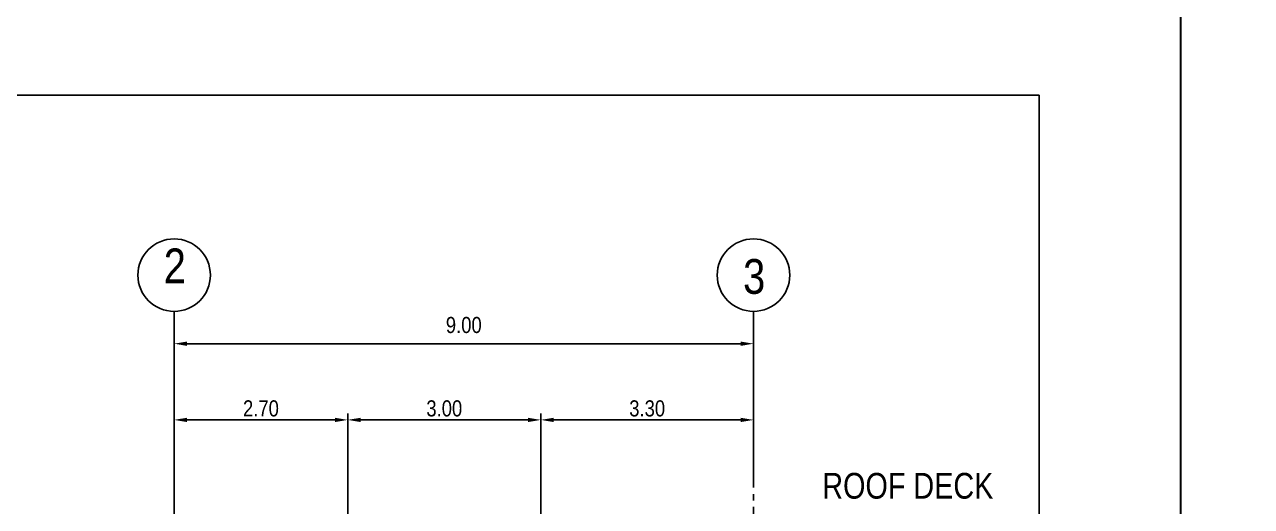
# Model space of a CAD drawing. Header units: millimetres. Extents: x 2148 to 2681, y 758 to 986.
# Drawn here: x 2561.89 to 2580.95, y 901.45 to 908.94 of the extents above; entities that cross this region are included whole.
import ezdxf

# ---------------------------------------------------------------- set-up
doc = ezdxf.new("R2010")
doc.units = ezdxf.units.MM
doc.linetypes.add('CENTER2', pattern=[28.575, 19.05, -3.175, 3.175, -3.175])
for name, color, linetype in [('DIM', 20, 'Continuous'), ('HATCH', 8, 'Continuous'), ('TEXT', 6, 'Continuous'), ('wall', 4, 'Continuous')]:
    doc.layers.add(name, color=color, linetype=linetype)
doc.styles.add('ARIALNW', font='ARIALN.TTF')
doc.styles.get("Standard").update_dxf_attribs({"font": 'arial.ttf'})
doc.dimstyles.new('DIM 100', dxfattribs={"dimtxt": 0.2, "dimasz": 0.2, "dimexe": 0.1, "dimexo": 0, "dimgap": 0.05, "dimtad": 1, "dimzin": 0, "dimdsep": 46, "dimtxsty": 'ARIALNW', "dimcen": 0.09, "dimclrd": 6, "dimclre": 6, "dimclrt": 13, "dimadec": 0, "dimazin": 0, "dimtfac": 1, "dimtofl": 0, "dimtmove": 2, "dimatfit": 3, "dimfxl": 1, "dimtolj": 1, "dimtzin": 0, "dimarcsym": 0})

# ---------------------------------------------------------------- blocks, each defined once
blk = doc.blocks.new('*D2751')
at = {"color": 6, "lineweight": -2, "ltscale": 0.05, "transparency": 16777216}
for p, q in [((2564.213, 902.683), (2564.213, 904.079)), ((2573.214, 902.683), (2573.214, 904.079)), ((2564.413, 903.979), (2573.014, 903.979))]:
    blk.add_line(p, q, dxfattribs=at)
at = {"color": 6, "ltscale": 0.05, "transparency": 16777216}
for points in [[(2564.413, 904.012), (2564.413, 903.945), (2564.213, 903.979)], [(2573.014, 904.012), (2573.014, 903.945), (2573.214, 903.979)]]:
    blk.add_solid(points, dxfattribs=at)
at = {"layer": 'Defpoints', "color": 0, "ltscale": 0.05, "transparency": 16777216}
for p in [(2573.214, 903.979), (2564.213, 902.683), (2573.214, 902.683)]:
    blk.add_point(p, dxfattribs=at)
at = {"color": 13, "ltscale": 0.05, "transparency": 16777216, "insert": (2568.713, 904.268), "char_height": 0.25, "attachment_point": 5, "style": 'ARIALNW'}
blk.add_mtext('\\A1;9.00', dxfattribs=at)
blk = doc.blocks.new('*D2752')
at = {"color": 6, "lineweight": -2, "ltscale": 0.05, "transparency": 16777216}
for p, q in [((2564.213, 896.893), (2564.213, 902.895)), ((2566.711, 902.795), (2564.413, 902.795)), ((2566.911, 900.75), (2566.911, 902.895))]:
    blk.add_line(p, q, dxfattribs=at)
at = {"color": 6, "ltscale": 0.05, "transparency": 16777216}
for points in [[(2564.413, 902.828), (2564.413, 902.761), (2564.213, 902.795)], [(2566.711, 902.828), (2566.711, 902.761), (2566.911, 902.795)]]:
    blk.add_solid(points, dxfattribs=at)
at = {"layer": 'Defpoints', "color": 0, "ltscale": 0.05, "transparency": 16777216}
for p in [(2564.213, 902.795), (2566.911, 900.75), (2564.213, 896.893, 0)]:
    blk.add_point(p, dxfattribs=at)
at = {"color": 13, "ltscale": 0.05, "transparency": 16777216, "insert": (2565.562, 902.972), "char_height": 0.25, "attachment_point": 5, "style": 'ARIALNW'}
blk.add_mtext('\\A1;2.70', dxfattribs=at)
blk = doc.blocks.new('*D2753')
at = {"color": 6, "lineweight": -2, "ltscale": 0.05, "transparency": 16777216}
for p, q in [((2566.911, 900.75), (2566.911, 902.895)), ((2567.111, 902.795), (2569.71, 902.795)), ((2569.91, 900.772), (2569.91, 902.895))]:
    blk.add_line(p, q, dxfattribs=at)
at = {"color": 6, "ltscale": 0.05, "transparency": 16777216}
for points in [[(2567.111, 902.828), (2567.111, 902.761), (2566.911, 902.795)], [(2569.71, 902.828), (2569.71, 902.761), (2569.91, 902.795)]]:
    blk.add_solid(points, dxfattribs=at)
at = {"layer": 'Defpoints', "color": 0, "ltscale": 0.05, "transparency": 16777216}
for p in [(2569.91, 902.795), (2566.911, 900.75), (2569.91, 900.772)]:
    blk.add_point(p, dxfattribs=at)
at = {"color": 13, "ltscale": 0.05, "transparency": 16777216, "insert": (2568.41, 902.972), "char_height": 0.25, "attachment_point": 5, "style": 'ARIALNW'}
blk.add_mtext('\\A1;3.00', dxfattribs=at)
blk = doc.blocks.new('*D2754')
at = {"color": 6, "lineweight": -2, "ltscale": 0.05, "transparency": 16777216}
for p, q in [((2569.91, 901.819), (2569.91, 902.895)), ((2570.11, 902.795), (2573.014, 902.795)), ((2573.214, 901.819), (2573.214, 902.895))]:
    blk.add_line(p, q, dxfattribs=at)
at = {"color": 6, "ltscale": 0.05, "transparency": 16777216}
for points in [[(2570.11, 902.828), (2570.11, 902.761), (2569.91, 902.795)], [(2573.014, 902.828), (2573.014, 902.761), (2573.214, 902.795)]]:
    blk.add_solid(points, dxfattribs=at)
at = {"layer": 'Defpoints', "color": 0, "ltscale": 0.05, "transparency": 16777216}
for p in [(2573.214, 902.795), (2569.91, 901.819), (2573.214, 901.819)]:
    blk.add_point(p, dxfattribs=at)
at = {"color": 13, "ltscale": 0.05, "transparency": 16777216, "insert": (2571.562, 902.972), "char_height": 0.25, "attachment_point": 5, "style": 'ARIALNW'}
blk.add_mtext('\\A1;3.30', dxfattribs=at)
blk = doc.blocks.new('A$C1DB67A09')
at = {"layer": 'Defpoints', "ltscale": 0.5, "elevation": 0}
blk.add_lwpolyline([(7.292, -83.48), (108.892, -83.48), (108.892, -7.28), (7.292, -7.28)], close=True, dxfattribs=at)
at = {"layer": 'wall', "color": 16, "linetype": 'ByBlock', "ltscale": 1.5, "elevation": 0}
blk.add_lwpolyline([(9.492, -81.28), (106.692, -81.28), (106.692, -9.48), (9.492, -9.48)], close=True, dxfattribs=at)

msp = doc.modelspace()

# ---------------------------------------------------------------- linework, layer by layer
at = {"color": 8, "ltscale": 0.05}
for p, q in [((2564.2130745, 904.481702, 0), (2564.2130745, 903.3809029, 0)), ((2573.2137024, 904.481702, 0), (2573.2137024, 903.3809029, 0))]:
    msp.add_line(p, q, dxfattribs=at)
for centre in [(2564.2130745, 905.0451985, 0), (2573.2137024, 905.0451985, 0)]:
    msp.add_circle(centre, 0.5634965)
at = {"layer": 'Defpoints', "ltscale": 0.5, "elevation": 0}
msp.add_lwpolyline([(2478.2500187, 833.8388045), (2579.8500187, 833.8388045), (2579.8500187, 910.0388045), (2478.2500187, 910.0388045)], close=True, dxfattribs=at)
at = {"layer": 'HATCH', "linetype": 'CENTER2', "ltscale": 0.01}
for p, q in [((2564.2130745, 871.3309632), (2564.2130745, 903.9786376, 0)), ((2573.2137024, 871.3309632), (2573.2137024, 903.9786376, 0))]:
    msp.add_line(p, q, dxfattribs=at)

# ---------------------------------------------------------------- block references
at = {"layer": 'DIM', "color": 8}
for p in [(2470.958248, 917.3189005), (2572.558248, 917.3189005)]:
    msp.add_blockref('A$C1DB67A09', p, dxfattribs=at)

# ---------------------------------------------------------------- texts
at = {"insert": (2574.2826339, 901.9709056, 0), "char_height": 0.4, "width": 3.961087092, "attachment_point": 1}
msp.add_mtext('{\\fSwis721 BdOul BT|b0|i0|c0|p82;\\W0.8;ROOF DECK}', dxfattribs=at)
at = {"layer": 'TEXT', "char_height": 0.54, "width": 3.396423809, "attachment_point": 1, "style": 'ARIALNW'}
for s, insert in [('2', (2564.0516009, 905.458371, 0)), ('3', (2573.0522288, 905.2943275, 0))]:
    msp.add_mtext(s, dxfattribs=dict(at, insert=insert))

# ---------------------------------------------------------------- dimensions: what is measured, and where the dimension line sits
at = {"ltscale": 0.05}
dim = msp.add_linear_dim(base=(2573.2137024, 903.9786376, 0), p1=(2564.2130745, 902.6831683, 0), p2=(2573.2137024, 902.6831683, 0), dimstyle='DIM 100', override={"dimtxt": 0.25}, dxfattribs=at)
dim.commit()
dim.dimension.update_dxf_attribs({"geometry": '*D2751', "text_midpoint": (2568.7133885, 904.2676585, 0), "dimtype": 160})
for base, p1, p2, picture, middle in [((2564.2130745, 902.7945616), (2566.9105981, 900.7501888), (2564.2130745, 896.8928549, 0), '*D2752', (2565.5618363, 902.9722049)), ((2569.9096881, 902.7945616), (2566.9105981, 900.7501888), (2569.9096881, 900.7717822), '*D2753', (2568.4101431, 902.9722049)), ((2573.2137024, 902.7945616, 0), (2569.9096881, 901.8194972, 0), (2573.2137024, 901.8194972, 0), '*D2754', (2571.5616953, 902.9722049, 0))]:
    dim = msp.add_linear_dim(base=base, p1=p1, p2=p2, dimstyle='DIM 100', override={"dimtxt": 0.25}, dxfattribs=at)
    dim.commit()
    dim.dimension.update_dxf_attribs({"geometry": picture, "text_midpoint": middle})

doc.saveas('drawing.dxf')
